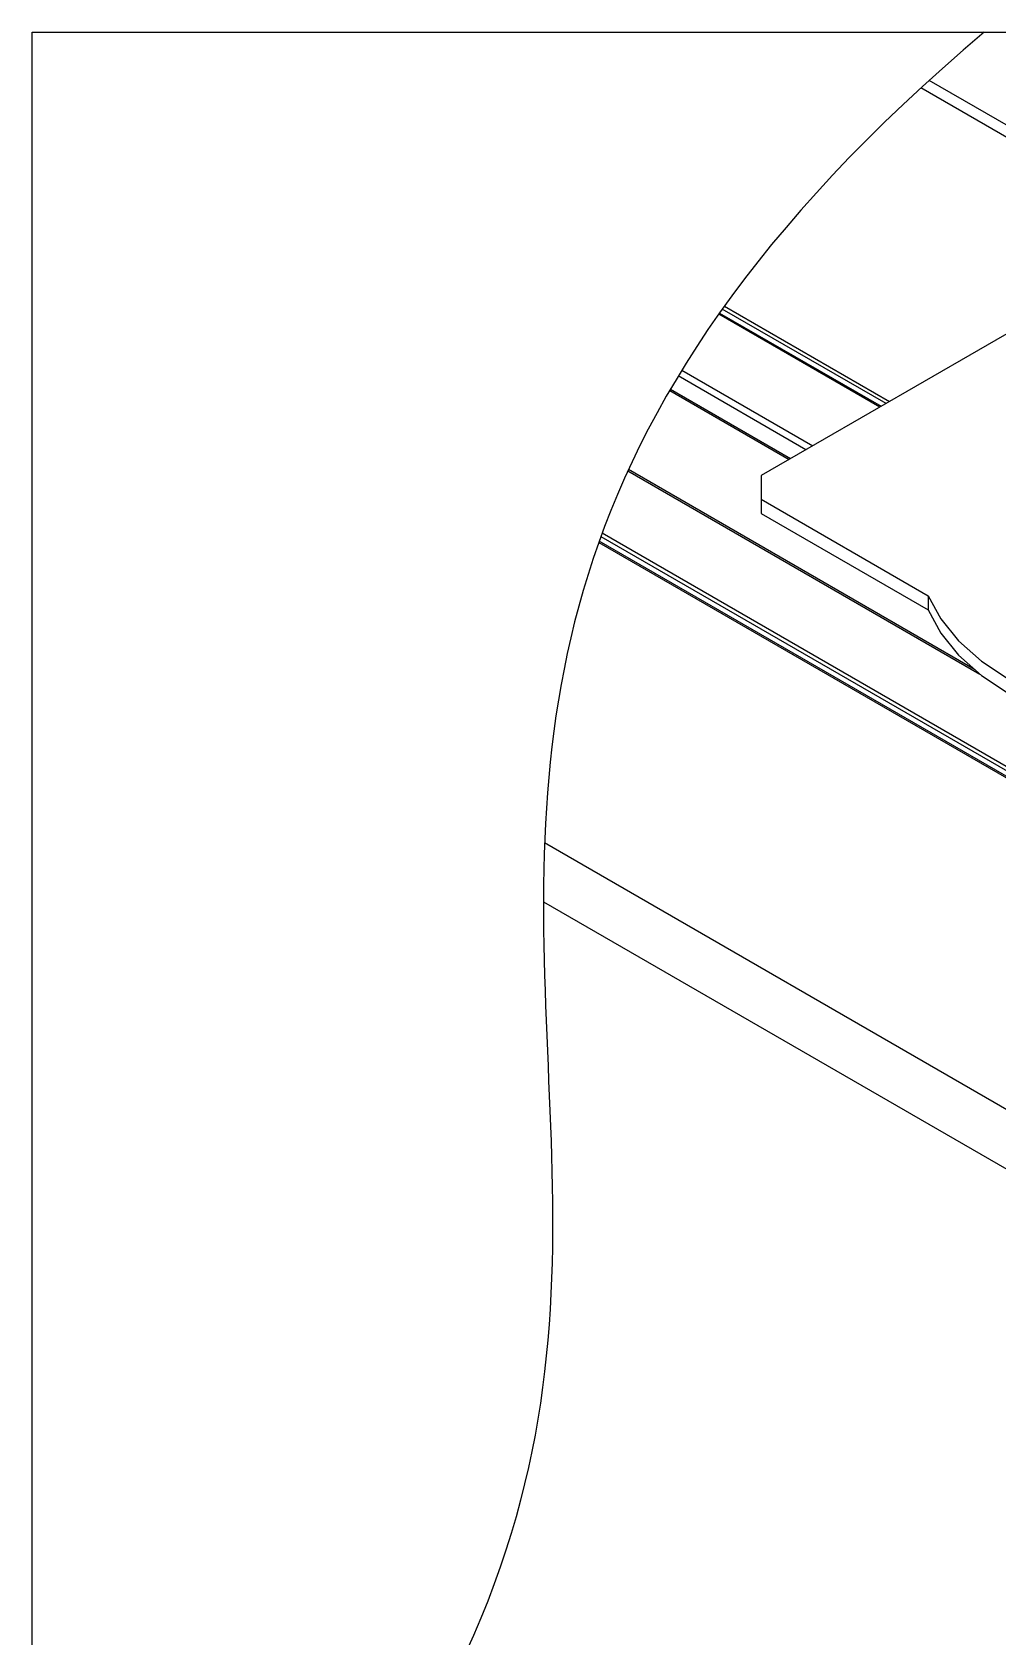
# Model space of a CAD drawing. Extents: x 0 to 8.43, y -7.74 to 0.
# Drawn here: x 0 to 1.987, y -3.301 to 0 of the extents above; entities that cross this region are included whole.
import ezdxf

# ---------------------------------------------------------------- set-up
doc = ezdxf.new("R2010")
doc.units = 0
doc.header["$LTSCALE"] = 0.5
doc.header["$MEASUREMENT"] = 0
for name, color, linetype in [('Dimension', 10, 'CONTINUOUS'), ('Hardware', 242, 'CONTINUOUS'), ('Housing', 150, 'CONTINUOUS')]:
    doc.layers.add(name, color=color, linetype=linetype)
doc.layers.add('Text-Unprinted', color=131, linetype='CONTINUOUS', plot=False)

msp = doc.modelspace()

# ---------------------------------------------------------------- linework, layer by layer
at = {"layer": 'Dimension', "transparency": 16777216}
msp.add_open_spline([(1.9588, 0), (1.0103, -0.8014), (1.0552, -2.1288), (1.1245, -3.4454), (0, -4.4331)], degree=3, dxfattribs=at)
at = {"layer": 'Hardware', "transparency": 16777216}
for p, q in [((2.1664, -0.5274), (1.5, -0.912)), ((1.5, -0.912), (1.5, -0.9903)), ((1.5, -0.961), (1.8435, -1.1592)), ((1.5, -0.9903), (1.8435, -1.1886)), ((1.8435, -1.1592), (1.8435, -1.1886))]:
    msp.add_line(p, q, dxfattribs=at)
at = {"layer": 'Hardware', "transparency": 16777216, "flags": 128}
for points in [[(1.8435, -1.1592), (1.8691, -1.207), (1.9059, -1.2523), (1.9531, -1.2941), (2.01, -1.3319), (2.0753, -1.3647), (2.1479, -1.392), (2.2263, -1.4132), (2.3091, -1.428)], [(1.8435, -1.1886), (1.8691, -1.2363), (1.9059, -1.2816), (1.9531, -1.3235), (2.01, -1.3612), (2.0753, -1.394), (2.1479, -1.4213), (2.2263, -1.4425), (2.3091, -1.4573)]]:
    msp.add_lwpolyline(points, dxfattribs=at)
at = {"layer": 'Housing', "transparency": 16777216}
for p, q in [((2.0759, -0.2577), (1.8284, -0.1149)), ((2.085, -0.2376), (1.8454, -0.0993)), ((1.7437, -0.7714), (1.4124, -0.5802)), ((1.4141, -0.5778), (1.7467, -0.7697)), ((1.7567, -0.7639), (1.4199, -0.5696)), ((1.4241, -0.5638), (1.7637, -0.7598)), ((1.592, -0.8589), (1.3293, -0.7073)), ((1.3366, -0.6952), (1.6061, -0.8508)), ((1.3116, -0.7372), (1.5572, -0.879)), ((1.313, -0.7347), (1.5601, -0.8773)), ((1.2257, -0.9026), (1.9498, -1.3205)), ((1.9389, -1.3108), (1.2269, -0.8999)), ((1.1657, -1.0499), (2.0354, -1.5518)), ((2.0311, -1.546), (1.1667, -1.0471)), ((1.1702, -1.0376), (2.0244, -1.5306)), ((2.0219, -1.521), (1.1726, -1.0308)), ((3, -2.7908), (1.0543, -1.6679)), ((1.052, -1.789), (2.9469, -2.8826))]:
    msp.add_line(p, q, dxfattribs=at)
at = {"layer": 'Text-Unprinted', "ltscale": 0.5, "transparency": 16777216}
msp.add_lwpolyline([(0, 0), (8.299, 0), (8.299, -7.4838), (0, -7.4838)], close=True, dxfattribs=at)

doc.saveas('drawing.dxf')
